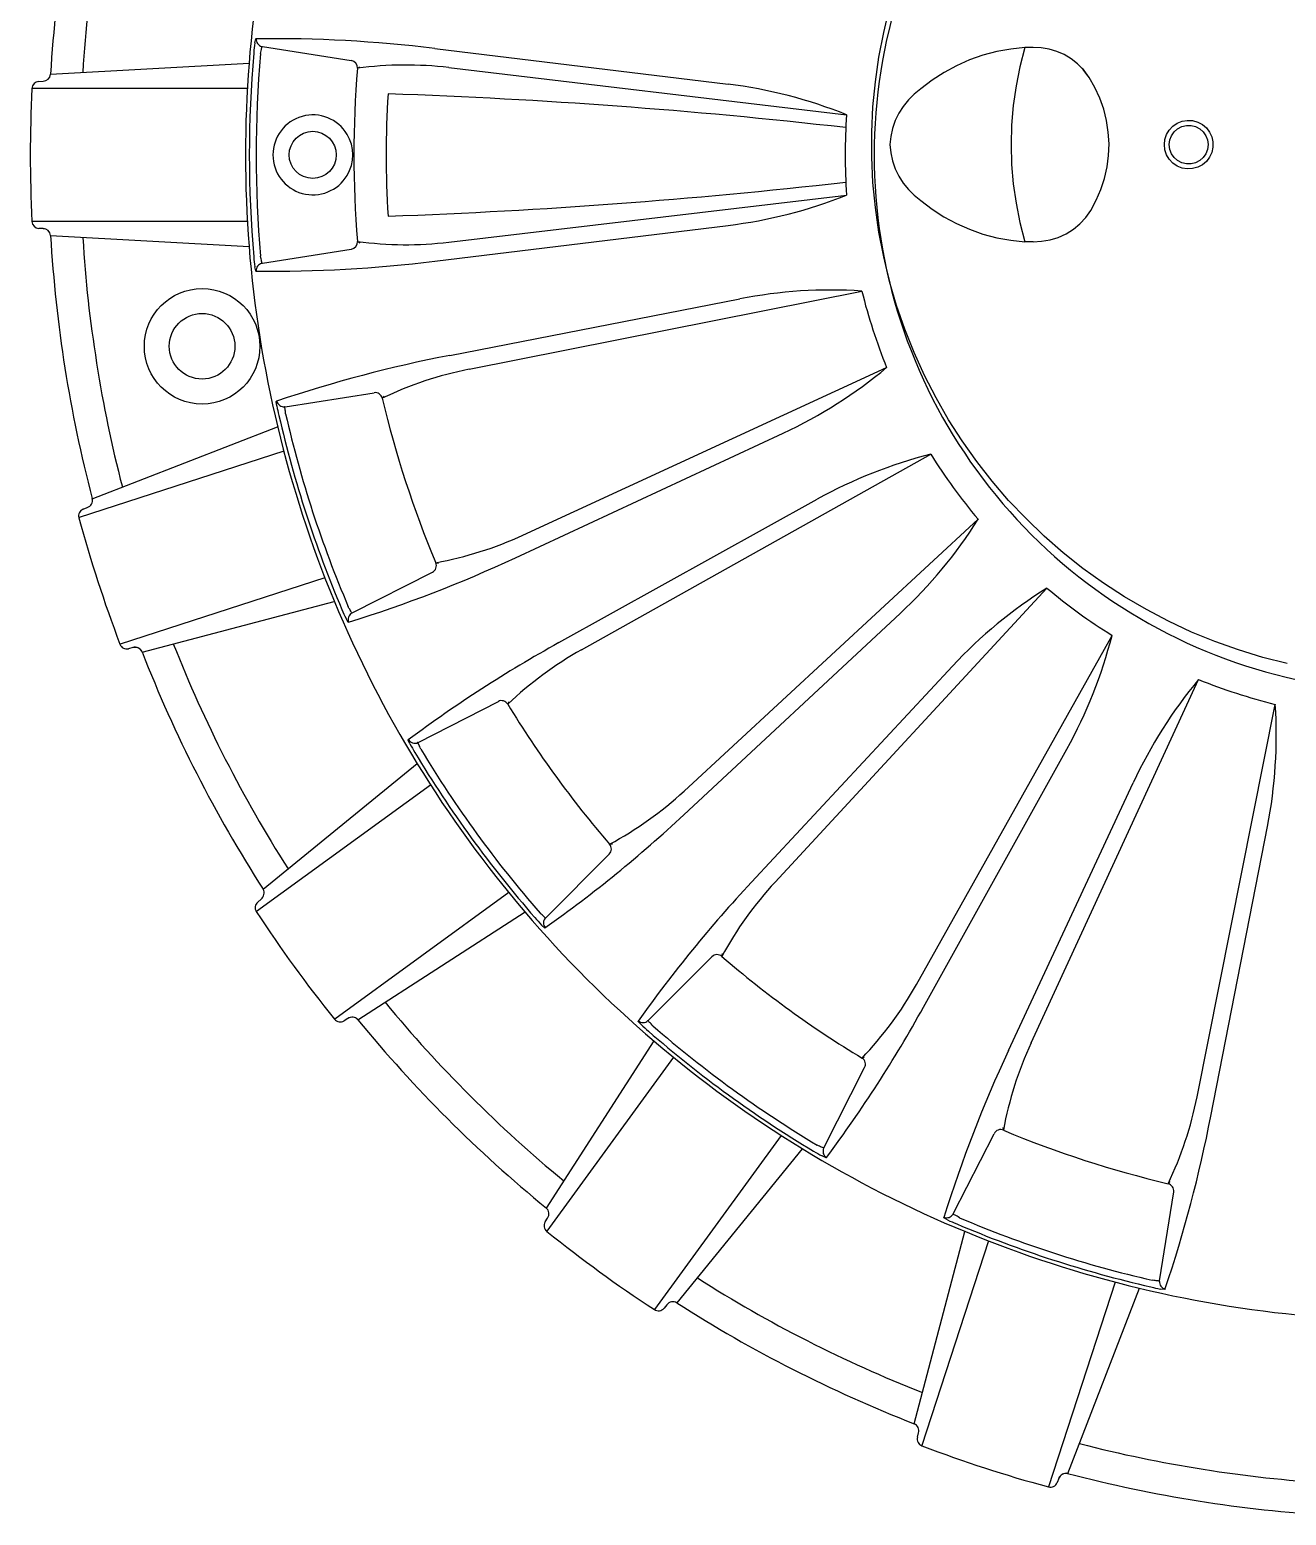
# Model space of a CAD drawing. Extents: x 0 to 165, y 0 to 284.
# Drawn here: x 42.64 to 79.54, y 0.54 to 44.16 of the extents above; entities that cross this region are included whole.
import ezdxf

# ---------------------------------------------------------------- set-up
doc = ezdxf.new("R2010")
doc.units = 0
doc.layers.add('LIVELLO_1', color=160, linetype='Continuous')

# ---------------------------------------------------------------- blocks, each defined once
blk = doc.blocks.new('AI9-BLK2')
at = {"layer": 'LIVELLO_1', "color": 7}
for p, q in [((-33.142, -98.75), (-33.118, -98.63)), ((-33.118, -98.63), (-33.112, -98.63)), ((-33.104, -98.624), (-33.112, -98.63)), ((-32.935, -98.855), (-32.918, -98.855)), ((-32.918, -98.855), (-30.311, -99.272)), ((-27.854, -98.915), (-19.249, -99.963)), ((-10.532, -98.891), (-10.53, -98.885)), ((-10.291, -98.891), (-10.53, -98.885)), ((-39.141, -99.674), (-33.311, -99.343)), ((-39.488, -99.881), (-39.36, -99.877)), ((-30.13, -99.497), (-30.056, -99.457)), ((-27.442, -99.477), (-15.768, -100.861)), ((-39.682, -100.092), (-39.686, -100.086)), ((-39.68, -100.08), (-39.682, -100.092)), ((-33.361, -100.086), (-39.682, -100.086)), ((-15.768, -100.861), (-15.782, -100.855)), ((-27.442, -104.6), (-15.768, -103.217)), ((-15.768, -103.217), (-15.782, -103.223)), ((-39.682, -103.992), (-39.682, -103.986)), ((-33.361, -103.992), (-39.682, -103.992)), ((-39.483, -104.191), (-39.488, -104.197)), ((-39.36, -104.201), (-39.488, -104.197)), ((-27.854, -105.163), (-19.249, -104.108)), ((-39.141, -104.41), (-33.311, -104.733)), ((-30.13, -104.58), (-30.056, -104.619)), ((-10.53, -104.592), (-10.532, -104.588)), ((-10.291, -104.588), (-10.53, -104.592)), ((-32.918, -105.223), (-30.311, -104.811)), ((-32.935, -105.223), (-32.918, -105.223)), ((-27.416, -107.926), (-18.906, -106.267)), ((-26.852, -108.334), (-15.321, -106.036)), ((-15.321, -106.036), (-15.336, -106.04)), ((-25.269, -113.206), (-14.591, -108.281)), ((-14.591, -108.281), (-14.604, -108.288)), ((-32.253, -109.432), (-29.643, -109.021)), ((-32.514, -109.278), (-32.506, -109.272)), ((-32.497, -109.406), (-32.514, -109.278)), ((-32.497, -109.268), (-32.506, -109.272)), ((-32.269, -109.432), (-32.253, -109.432)), ((-29.402, -109.185), (-29.341, -109.123)), ((-37.916, -112.135), (-32.473, -110.021)), ((-25.485, -113.867), (-17.625, -110.208)), ((-32.294, -110.74), (-38.305, -112.69)), ((-23.552, -116.57), (-13.296, -110.828)), ((-13.296, -110.828), (-13.308, -110.838)), ((-24.214, -116.361), (-16.636, -112.152)), ((-38.301, -112.696), (-38.309, -112.696)), ((-38.305, -112.686), (-38.301, -112.696)), ((-20.541, -120.719), (-11.906, -112.738)), ((-11.906, -112.738), (-11.918, -112.752)), ((-27.828, -114.013), (-27.746, -114.025)), ((-31.084, -114.453), (-37.096, -116.405)), ((-30.285, -115.485), (-27.93, -114.29)), ((-36.452, -116.636), (-30.809, -115.148)), ((-17.866, -123.39), (-9.887, -114.756)), ((-9.887, -114.756), (-9.895, -114.766)), ((-30.299, -115.493), (-30.285, -115.485)), ((-20.543, -121.412), (-14.198, -115.503)), ((-37.096, -116.405), (-37.098, -116.399)), ((-13.719, -126.4), (-7.974, -116.146)), ((-7.974, -116.146), (-7.982, -116.156)), ((-36.723, -116.503), (-36.849, -116.538)), ((-36.845, -116.538), (-36.849, -116.538)), ((-18.56, -123.394), (-12.654, -117.048)), ((-10.351, -128.113), (-5.432, -117.443)), ((-5.432, -117.443), (-5.436, -117.453)), ((-28.348, -119.289), (-25.993, -118.086)), ((-25.715, -118.168), (-25.674, -118.092)), ((-5.478, -129.696), (-3.182, -118.174)), ((-3.182, -118.174), (-3.186, -118.184)), ((-28.643, -119.219), (-28.637, -119.213)), ((-28.588, -119.333), (-28.643, -119.219)), ((-28.633, -119.207), (-28.637, -119.213)), ((-28.362, -119.295), (-28.348, -119.289)), ((-13.508, -127.059), (-9.3, -119.488)), ((-32.9, -123.603), (-28.376, -119.909)), ((-27.983, -120.544), (-33.095, -124.251)), ((-11.011, -128.332), (-7.352, -120.476)), ((-5.072, -130.262), (-3.41, -121.757)), ((-22.725, -122.279), (-22.642, -122.263)), ((-24.602, -124.438), (-22.738, -122.568)), ((-25.684, -123.701), (-30.797, -127.416)), ((-33.099, -124.245), (-33.091, -124.261)), ((-33.091, -124.261), (-33.099, -124.257)), ((-30.114, -127.432), (-25.209, -124.267)), ((-24.614, -124.448), (-24.602, -124.438)), ((-21.588, -127.449), (-19.72, -125.585)), ((-19.43, -125.575), (-19.414, -125.486)), ((-30.797, -127.416), (-30.801, -127.41)), ((-30.414, -127.392), (-30.523, -127.464)), ((-30.521, -127.459), (-30.523, -127.464)), ((-21.89, -127.481), (-21.886, -127.471)), ((-21.802, -127.571), (-21.89, -127.481)), ((-21.884, -127.464), (-21.886, -127.471)), ((-21.6, -127.459), (-21.588, -127.449)), ((-24.582, -132.965), (-21.421, -128.053)), ((-20.854, -128.531), (-24.569, -133.64)), ((-15.315, -128.559), (-15.242, -128.521)), ((-16.436, -131.192), (-15.238, -128.838)), ((-17.691, -130.829), (-21.404, -135.937)), ((-12.634, -133.13), (-11.435, -130.778)), ((-11.163, -130.674), (-11.174, -130.592)), ((-20.746, -135.747), (-17.061, -131.224)), ((-16.443, -131.208), (-16.436, -131.192)), ((-6.577, -135.096), (-6.164, -132.487)), ((-6.327, -132.246), (-6.269, -132.184)), ((-24.616, -133.367), (-24.549, -133.256)), ((-12.913, -133.246), (-12.911, -133.24)), ((-12.803, -133.312), (-12.913, -133.246)), ((-12.911, -133.23), (-12.911, -133.24)), ((-12.642, -133.142), (-12.634, -133.13)), ((-24.573, -133.636), (-24.563, -133.646)), ((-24.563, -133.646), (-24.569, -133.646)), ((-13.779, -139.295), (-12.291, -133.654)), ((-11.602, -133.927), (-13.555, -139.938)), ((-7.885, -135.136), (-9.836, -141.147)), ((-6.581, -135.114), (-6.577, -135.096)), ((-9.271, -140.755), (-7.163, -135.317)), ((-21.404, -135.937), (-21.409, -135.937)), ((-21.047, -135.801), (-21.127, -135.899)), ((-21.127, -135.895), (-21.127, -135.899)), ((-13.686, -139.691), (-13.656, -139.566)), ((-13.561, -139.932), (-13.549, -139.938)), ((-13.549, -139.938), (-13.555, -139.944)), ((-9.836, -141.147), (-9.843, -141.141)), ((-9.539, -140.904), (-9.586, -141.022)), ((-9.586, -141.014), (-9.586, -141.022))]:
    blk.add_line(p, q, dxfattribs=at)
for points in [[(-2.827, -116.971), (-3.544, -116.793), (-4.256, -116.574), (-4.952, -116.327), (-5.639, -116.048), (-6.312, -115.734), (-6.966, -115.391), (-7.607, -115.019), (-8.229, -114.612), (-8.827, -114.182), (-9.409, -113.72), (-9.966, -113.232), (-10.499, -112.72), (-11.009, -112.186), (-11.49, -111.624), (-11.945, -111.043), (-12.373, -110.438), (-12.771, -109.816), (-13.14, -109.177), (-13.477, -108.517), (-13.782, -107.844), (-14.055, -107.159), (-14.298, -106.458), (-14.505, -105.755), (-14.677, -105.036), (-14.818, -104.311), (-14.922, -103.58), (-14.993, -102.847), (-15.026, -102.106), (-15.026, -101.371), (-14.993, -100.632), (-14.922, -99.899), (-14.818, -99.168), (-14.677, -98.443), (-14.505, -97.722)], [(-32.972, -99.064), (-32.964, -99.023), (-32.956, -98.987), (-32.948, -98.947), (-32.944, -98.915)], [(-32.944, -98.915), (-32.94, -98.893), (-32.935, -98.873), (-32.935, -98.859), (-32.935, -98.855)], [(-10.532, -98.891), (-10.947, -98.933), (-11.359, -99.008), (-11.763, -99.114), (-12.159, -99.253), (-12.542, -99.425), (-12.907, -99.624), (-13.259, -99.847), (-13.592, -100.104)], [(-10.532, -98.891), (-10.678, -99.449), (-10.791, -100.014), (-10.872, -100.586), (-10.921, -101.162), (-10.937, -101.738), (-10.921, -102.317), (-10.872, -102.893), (-10.791, -103.46), (-10.678, -104.028), (-10.532, -104.588)], [(-8.681, -99.716), (-8.825, -99.529), (-8.99, -99.363), (-9.175, -99.218), (-9.379, -99.096), (-9.596, -99.003), (-9.822, -98.937), (-10.057, -98.899), (-10.291, -98.891)], [(-8.601, -103.668), (-8.437, -103.369), (-8.301, -103.052), (-8.194, -102.729), (-8.119, -102.393), (-8.074, -102.056), (-8.062, -101.713), (-8.083, -101.371), (-8.136, -101.034), (-8.219, -100.698), (-8.331, -100.373), (-8.476, -100.062), (-8.647, -99.767), (-8.845, -99.491)], [(-13.592, -100.104), (-13.782, -100.256), (-13.954, -100.423), (-14.102, -100.614), (-14.232, -100.815), (-14.339, -101.034), (-14.416, -101.265), (-14.471, -101.498), (-14.495, -101.738)], [(-6.438, -101.738), (-6.421, -101.588), (-6.372, -101.442), (-6.294, -101.309), (-6.186, -101.197), (-6.059, -101.11), (-5.915, -101.052), (-5.763, -101.028), (-5.607, -101.034), (-5.457, -101.076), (-5.321, -101.148), (-5.203, -101.247), (-5.109, -101.371), (-5.046, -101.51), (-5.011, -101.66), (-5.011, -101.817), (-5.046, -101.968), (-5.109, -102.106), (-5.203, -102.229), (-5.321, -102.331), (-5.457, -102.399), (-5.607, -102.442), (-5.763, -102.45), (-5.915, -102.425), (-6.059, -102.367), (-6.186, -102.279), (-6.294, -102.168), (-6.372, -102.038), (-6.421, -101.891), (-6.438, -101.738)], [(-5.15, -101.738), (-5.166, -101.877), (-5.216, -102.004), (-5.294, -102.114), (-5.399, -102.207), (-5.521, -102.271), (-5.654, -102.305), (-5.792, -102.305), (-5.925, -102.271), (-6.049, -102.207), (-6.151, -102.114), (-6.23, -102.004), (-6.279, -101.877), (-6.296, -101.738), (-6.279, -101.6), (-6.23, -101.476), (-6.151, -101.361), (-6.049, -101.273), (-5.925, -101.207), (-5.792, -101.172), (-5.654, -101.172), (-5.521, -101.207), (-5.399, -101.273), (-5.294, -101.361), (-5.216, -101.476), (-5.166, -101.6), (-5.15, -101.738)], [(-14.495, -101.738), (-14.471, -101.976), (-14.416, -102.215), (-14.339, -102.445), (-14.232, -102.662), (-14.102, -102.865), (-13.954, -103.052), (-13.782, -103.223), (-13.592, -103.374)], [(-13.592, -103.374), (-13.259, -103.628), (-12.909, -103.856), (-12.542, -104.052), (-12.159, -104.225), (-11.763, -104.363), (-11.359, -104.47), (-10.947, -104.544), (-10.532, -104.588)], [(-10.291, -104.588), (-10.04, -104.576), (-9.791, -104.536), (-9.553, -104.46), (-9.322, -104.355), (-9.108, -104.217), (-8.916, -104.06), (-8.745, -103.878), (-8.601, -103.668)], [(-32.944, -105.163), (-32.948, -105.131), (-32.956, -105.091), (-32.964, -105.058), (-32.972, -105.014)], [(-33.112, -105.454), (-33.118, -105.448), (-33.142, -105.328)], [(-32.935, -105.223), (-32.935, -105.223), (-32.935, -105.219), (-32.935, -105.207), (-32.94, -105.185), (-32.944, -105.163)], [(-32.255, -109.499), (-32.259, -109.474), (-32.263, -109.454), (-32.265, -109.442), (-32.265, -109.438), (-32.267, -109.438), (-32.267, -109.432), (-32.269, -109.432)], [(-32.24, -109.645), (-32.244, -109.607), (-32.247, -109.563), (-32.251, -109.531), (-32.255, -109.499)], [(-30.326, -115.433), (-30.34, -115.411), (-30.358, -115.377), (-30.379, -115.345), (-30.399, -115.305)], [(-30.299, -115.493), (-30.299, -115.493), (-30.299, -115.485), (-30.303, -115.475), (-30.313, -115.459), (-30.326, -115.433)], [(-30.395, -115.762), (-30.404, -115.768), (-30.465, -115.656)], [(-28.331, -119.351), (-28.341, -119.327), (-28.352, -119.305), (-28.358, -119.301), (-28.36, -119.295), (-28.362, -119.295)], [(-28.269, -119.488), (-28.285, -119.449), (-28.301, -119.409), (-28.316, -119.377), (-28.331, -119.351)], [(-24.659, -124.4), (-24.683, -124.376), (-24.71, -124.35), (-24.738, -124.328), (-24.767, -124.299)], [(-24.623, -124.733), (-24.631, -124.739), (-24.724, -124.651)], [(-24.614, -124.448), (-24.614, -124.448), (-24.614, -124.444), (-24.618, -124.444), (-24.627, -124.432), (-24.639, -124.416), (-24.659, -124.4)], [(-21.551, -127.509), (-21.571, -127.489), (-21.584, -127.475), (-21.596, -127.464), (-21.598, -127.464), (-21.6, -127.464), (-21.6, -127.459)], [(-21.454, -127.613), (-21.478, -127.587), (-21.503, -127.557), (-21.53, -127.531), (-21.551, -127.509)], [(-16.5, -131.176), (-16.529, -131.162), (-16.561, -131.146), (-16.596, -131.13), (-16.633, -131.113)], [(-16.443, -131.208), (-16.443, -131.208), (-16.445, -131.208), (-16.447, -131.202), (-16.459, -131.196), (-16.475, -131.186), (-16.5, -131.176)], [(-16.362, -131.481), (-16.368, -131.487), (-16.484, -131.433)], [(-12.583, -133.168), (-12.605, -133.158), (-12.624, -133.148), (-12.636, -133.148), (-12.638, -133.142), (-12.64, -133.142), (-12.642, -133.142)], [(-12.455, -133.246), (-12.489, -133.222), (-12.523, -133.202), (-12.556, -133.184), (-12.583, -133.168)], [(-6.643, -135.096), (-6.676, -135.096), (-6.712, -135.092), (-6.75, -135.086), (-6.791, -135.08)], [(-6.581, -135.114), (-6.581, -135.114), (-6.581, -135.11), (-6.586, -135.11), (-6.598, -135.11), (-6.618, -135.102), (-6.643, -135.096)], [(-6.419, -135.349), (-6.423, -135.355), (-6.549, -135.339)]]:
    blk.add_lwpolyline(points, dxfattribs=at)
for centre, radius in [((-31.442, -102.039), 0.692), ((-34.69, -107.66), 1.697), ((-34.691, -107.659), 0.963)]:
    blk.add_circle(centre, radius, dxfattribs=at)
for points, knots in [([(-29.686, -86.502), (-31.317, -89.701), (-32.434, -93.141), (-32.997, -96.684), (-33.558, -100.232), (-33.558, -103.845), (-32.997, -107.394)], [0, 0, 0, 0, 1, 1, 1, 2, 2, 2, 2]), ([(-39.483, -99.887), (-39.483, -99.887), (-39.488, -99.881), (-39.488, -99.881), (-39.596, -99.887), (-39.682, -99.975), (-39.686, -100.086)], [0, 0, 0, 0, 1, 1, 1, 2, 2, 2, 2]), ([(-30.432, -101.437), (-30.701, -100.985), (-31.243, -100.767), (-31.753, -100.909), (-32.261, -101.048), (-32.612, -101.514), (-32.612, -102.042), (-32.612, -102.57), (-32.261, -103.03), (-31.753, -103.169), (-31.243, -103.311), (-30.701, -103.092), (-30.432, -102.642)], [0, 0, 0, 0, 1, 1, 1, 2, 2, 2, 3, 3, 3, 4, 4, 4, 4]), ([(-39.682, -103.986), (-39.682, -103.986), (-39.686, -103.992), (-39.686, -103.992), (-39.682, -104.103), (-39.596, -104.191), (-39.488, -104.197)], [0, 0, 0, 0, 1, 1, 1, 2, 2, 2, 2]), ([(-32.935, -105.223), (-32.985, -105.235), (-33.03, -105.267), (-33.063, -105.305), (-33.091, -105.35), (-33.108, -105.4), (-33.104, -105.454), (-33.104, -105.454), (-33.112, -105.454), (-33.112, -105.454)], [0, 0, 0, 0, 1, 1, 1, 2, 2, 2, 3, 3, 3, 3]), ([(-32.997, -107.394), (-32.434, -110.942), (-31.317, -114.379), (-29.686, -117.576), (-28.055, -120.773), (-25.931, -123.695), (-23.391, -126.239)], [0, 0, 0, 0, 1, 1, 1, 2, 2, 2, 2]), ([(-38.177, -112.443), (-38.177, -112.443), (-38.181, -112.437), (-38.181, -112.437), (-38.282, -112.481), (-38.338, -112.591), (-38.309, -112.696)], [0, 0, 0, 0, 1, 1, 1, 2, 2, 2, 2]), ([(-38.181, -112.437), (-38.181, -112.437), (-38.062, -112.392), (-38.062, -112.392), (-37.955, -112.354), (-37.891, -112.246), (-37.914, -112.13)], [0, 0, 0, 0, 1, 1, 1, 2, 2, 2, 2]), ([(-30.299, -115.493), (-30.342, -115.519), (-30.377, -115.564), (-30.393, -115.614), (-30.41, -115.664), (-30.408, -115.712), (-30.387, -115.762), (-30.387, -115.762), (-30.395, -115.762), (-30.395, -115.762)], [0, 0, 0, 0, 1, 1, 1, 2, 2, 2, 3, 3, 3, 3]), ([(-37.098, -116.399), (-37.098, -116.399), (-37.102, -116.405), (-37.102, -116.405), (-37.065, -116.507), (-36.953, -116.564), (-36.849, -116.538)], [0, 0, 0, 0, 1, 1, 1, 2, 2, 2, 2]), ([(-33.056, -123.976), (-33.056, -123.976), (-32.96, -123.894), (-32.96, -123.894), (-32.869, -123.824), (-32.842, -123.701), (-32.898, -123.603)], [0, 0, 0, 0, 1, 1, 1, 2, 2, 2, 2]), ([(-33.05, -123.976), (-33.05, -123.976), (-33.056, -123.976), (-33.056, -123.976), (-33.14, -124.047), (-33.159, -124.169), (-33.099, -124.257)], [0, 0, 0, 0, 1, 1, 1, 2, 2, 2, 2]), ([(-24.614, -124.448), (-24.647, -124.488), (-24.668, -124.536), (-24.668, -124.593), (-24.668, -124.641), (-24.651, -124.691), (-24.614, -124.727), (-24.614, -124.727), (-24.623, -124.733), (-24.623, -124.733)], [0, 0, 0, 0, 1, 1, 1, 2, 2, 2, 3, 3, 3, 3]), ([(-23.391, -126.239), (-20.85, -128.78), (-17.925, -130.899), (-14.724, -132.531), (-11.521, -134.156), (-8.085, -135.277), (-4.538, -135.839)], [0, 0, 0, 0, 1, 1, 1, 2, 2, 2, 2]), ([(-30.801, -127.41), (-30.801, -127.41), (-30.805, -127.416), (-30.805, -127.416), (-30.734, -127.505), (-30.613, -127.521), (-30.523, -127.464)], [0, 0, 0, 0, 1, 1, 1, 2, 2, 2, 2]), ([(-16.443, -131.208), (-16.463, -131.258), (-16.465, -131.306), (-16.451, -131.357), (-16.434, -131.405), (-16.401, -131.449), (-16.356, -131.477), (-16.356, -131.477), (-16.362, -131.481), (-16.362, -131.481)], [0, 0, 0, 0, 1, 1, 1, 2, 2, 2, 3, 3, 3, 3]), ([(-24.61, -133.367), (-24.61, -133.367), (-24.616, -133.367), (-24.616, -133.367), (-24.677, -133.459), (-24.656, -133.582), (-24.569, -133.646)], [0, 0, 0, 0, 1, 1, 1, 2, 2, 2, 2]), ([(-6.581, -135.114), (-6.586, -135.162), (-6.571, -135.212), (-6.541, -135.257), (-6.512, -135.301), (-6.467, -135.327), (-6.415, -135.339), (-6.415, -135.339), (-6.419, -135.349), (-6.419, -135.349)], [0, 0, 0, 0, 1, 1, 1, 2, 2, 2, 3, 3, 3, 3]), ([(-21.409, -135.937), (-21.409, -135.937), (-21.409, -135.943), (-21.409, -135.943), (-21.318, -136.004), (-21.199, -135.982), (-21.127, -135.899)], [0, 0, 0, 0, 1, 1, 1, 2, 2, 2, 2]), ([(-13.682, -139.685), (-13.682, -139.685), (-13.686, -139.691), (-13.686, -139.691), (-13.713, -139.795), (-13.658, -139.904), (-13.555, -139.944)], [0, 0, 0, 0, 1, 1, 1, 2, 2, 2, 2]), ([(-9.843, -141.141), (-9.843, -141.141), (-9.841, -141.147), (-9.841, -141.147), (-9.734, -141.179), (-9.628, -141.125), (-9.586, -141.022)], [0, 0, 0, 0, 1, 1, 1, 2, 2, 2, 2])]:
    blk.add_open_spline(points, degree=3, knots=knots, dxfattribs=at)
for points in [[(-37.916, -91.942), (-38.582, -94.499), (-38.983, -97.035), (-39.141, -99.674)], [(-13.241, -94.877), (-13.991, -96.354), (-14.505, -97.937), (-14.764, -99.576)], [(-37.789, -95.927), (-37.99, -97.2), (-38.116, -98.333), (-38.195, -99.618)], [(-33.142, -98.75), (-33.157, -98.867), (-33.165, -98.931), (-33.176, -99.048)], [(-27.854, -98.915), (-29.63, -98.702), (-31.321, -98.608), (-33.112, -98.63)], [(-33.104, -98.624), (-33.108, -98.678), (-33.091, -98.728), (-33.063, -98.773)], [(-33.063, -98.773), (-33.03, -98.811), (-32.985, -98.843), (-32.935, -98.855)], [(-33.174, -99.048), (-33.35, -101.042), (-33.35, -103.036), (-33.174, -105.03)], [(-32.972, -99.064), (-33.149, -101.052), (-33.149, -103.03), (-32.972, -105.014)], [(-30.13, -99.497), (-30.122, -99.389), (-30.2, -99.289), (-30.309, -99.267)], [(-27.442, -99.477), (-28.339, -99.371), (-29.237, -99.375), (-30.13, -99.497)], [(-39.36, -99.871), (-39.247, -99.871), (-39.152, -99.789), (-39.139, -99.674)], [(-30.13, -99.497), (-30.269, -101.207), (-30.269, -102.871), (-30.13, -104.58)], [(-14.764, -99.576), (-15.026, -101.207), (-15.026, -102.871), (-14.764, -104.502)], [(-39.686, -100.086), (-39.753, -101.437), (-39.753, -102.642), (-39.686, -103.992)], [(-29.231, -100.246), (-29.306, -101.469), (-29.306, -102.608), (-29.231, -103.839)], [(-15.79, -101.239), (-20.444, -100.716), (-24.553, -100.415), (-29.231, -100.246)], [(-15.768, -100.861), (-16.89, -100.411), (-18.05, -100.112), (-19.249, -99.963)], [(-15.768, -100.861), (-15.823, -101.652), (-15.823, -102.425), (-15.768, -103.217)], [(-30.432, -102.642), (-30.208, -102.271), (-30.208, -101.805), (-30.432, -101.437)], [(-29.231, -103.839), (-24.553, -103.665), (-20.444, -103.359), (-15.79, -102.839)], [(-19.249, -104.108), (-18.05, -103.964), (-16.89, -103.668), (-15.768, -103.217)], [(-39.141, -104.41), (-39.146, -104.295), (-39.244, -104.201), (-39.362, -104.201)], [(-39.139, -104.404), (-39.152, -104.289), (-39.247, -104.207), (-39.36, -104.207)], [(-39.141, -104.404), (-38.983, -107.043), (-38.582, -109.581), (-37.916, -112.13)], [(-38.193, -104.466), (-38.116, -105.751), (-37.99, -106.876), (-37.789, -108.151)], [(-30.309, -104.811), (-30.2, -104.789), (-30.122, -104.689), (-30.13, -104.58)], [(-30.13, -104.58), (-29.237, -104.701), (-28.339, -104.707), (-27.442, -104.6)], [(-14.764, -104.502), (-14.505, -106.139), (-13.991, -107.723), (-13.241, -109.201)], [(-33.176, -105.03), (-33.165, -105.147), (-33.157, -105.213), (-33.142, -105.328)], [(-33.112, -105.454), (-31.321, -105.47), (-29.63, -105.378), (-27.854, -105.163)], [(-15.321, -106.036), (-16.527, -105.958), (-17.721, -106.036), (-18.906, -106.267)], [(-15.321, -106.036), (-15.128, -106.81), (-14.889, -107.547), (-14.591, -108.281)], [(-37.789, -108.151), (-37.587, -109.422), (-37.355, -110.543), (-37.033, -111.788)], [(-27.416, -107.926), (-29.172, -108.271), (-30.809, -108.701), (-32.506, -109.272)], [(-26.852, -108.334), (-27.736, -108.508), (-28.588, -108.794), (-29.402, -109.185)], [(-17.625, -110.208), (-16.531, -109.695), (-15.521, -109.057), (-14.591, -108.281)], [(-29.402, -109.185), (-29.427, -109.075), (-29.532, -109.005), (-29.643, -109.021)], [(-32.497, -109.268), (-32.487, -109.324), (-32.456, -109.366), (-32.412, -109.398)], [(-32.497, -109.406), (-32.477, -109.515), (-32.463, -109.581), (-32.435, -109.689)], [(-32.412, -109.398), (-32.371, -109.426), (-32.32, -109.442), (-32.269, -109.432)], [(-29.402, -109.185), (-29.007, -110.848), (-28.491, -112.437), (-27.828, -114.013)], [(-13.241, -109.201), (-12.487, -110.673), (-11.508, -112.019), (-10.339, -113.192)], [(-32.435, -109.689), (-31.985, -111.647), (-31.37, -113.537), (-30.585, -115.387)], [(-32.24, -109.645), (-31.792, -111.591), (-31.181, -113.471), (-30.399, -115.305)], [(-13.296, -110.828), (-14.466, -111.125), (-15.576, -111.569), (-16.636, -112.152)], [(-13.296, -110.828), (-12.874, -111.503), (-12.418, -112.13), (-11.906, -112.738)], [(-38.309, -112.696), (-37.953, -113.997), (-37.581, -115.14), (-37.102, -116.405)], [(-14.198, -115.503), (-13.313, -114.684), (-12.55, -113.76), (-11.906, -112.738)], [(-27.828, -114.013), (-26.945, -113.848), (-26.087, -113.579), (-25.269, -113.206)], [(-10.339, -113.192), (-9.167, -114.361), (-7.817, -115.339), (-6.343, -116.092)], [(-30.395, -115.762), (-28.686, -115.228), (-27.11, -114.618), (-25.485, -113.867)], [(-27.93, -114.29), (-27.828, -114.24), (-27.787, -114.119), (-27.828, -114.013)], [(-9.887, -114.756), (-10.908, -115.399), (-11.83, -116.162), (-12.654, -117.048)], [(-9.887, -114.756), (-9.277, -115.268), (-8.651, -115.728), (-7.974, -116.146)], [(-30.585, -115.387), (-30.542, -115.493), (-30.513, -115.552), (-30.465, -115.656)], [(-35.536, -116.393), (-35.061, -117.596), (-34.594, -118.63), (-34.011, -119.779)], [(-24.214, -116.361), (-25.779, -117.228), (-27.202, -118.148), (-28.637, -119.213)], [(-9.3, -119.488), (-8.712, -118.427), (-8.272, -117.317), (-7.974, -116.146)], [(-6.343, -116.092), (-4.868, -116.843), (-3.285, -117.355), (-1.65, -117.618)], [(-36.452, -116.636), (-36.493, -116.531), (-36.614, -116.471), (-36.727, -116.507)], [(-36.452, -116.63), (-36.499, -116.526), (-36.617, -116.475), (-36.723, -116.507)], [(-36.454, -116.63), (-35.491, -119.092), (-34.323, -121.378), (-32.898, -123.603)], [(-23.552, -116.57), (-24.339, -117.013), (-25.061, -117.548), (-25.715, -118.168)], [(-5.432, -117.443), (-6.204, -118.371), (-6.843, -119.383), (-7.352, -120.476)], [(-5.432, -117.443), (-4.693, -117.741), (-3.953, -117.981), (-3.182, -118.174)], [(-25.715, -118.168), (-25.772, -118.07), (-25.894, -118.036), (-25.993, -118.086)], [(-25.715, -118.168), (-24.824, -119.63), (-23.843, -120.982), (-22.725, -122.279)], [(-3.41, -121.757), (-3.178, -120.57), (-3.102, -119.377), (-3.182, -118.174)], [(-28.633, -119.207), (-28.605, -119.251), (-28.563, -119.285), (-28.511, -119.301)], [(-28.588, -119.333), (-28.534, -119.434), (-28.499, -119.492), (-28.442, -119.586)], [(-28.511, -119.301), (-28.462, -119.317), (-28.409, -119.317), (-28.362, -119.295)], [(-28.269, -119.488), (-27.243, -121.195), (-26.079, -122.795), (-24.767, -124.299)], [(-34.011, -119.779), (-33.424, -120.921), (-32.857, -121.916), (-32.166, -123.004)], [(-28.442, -119.586), (-27.41, -121.311), (-26.239, -122.916), (-24.921, -124.432)], [(-22.725, -122.279), (-21.933, -121.85), (-21.203, -121.329), (-20.541, -120.719)], [(-24.623, -124.733), (-23.165, -123.701), (-21.851, -122.631), (-20.543, -121.412)], [(-22.738, -122.568), (-22.657, -122.486), (-22.653, -122.368), (-22.725, -122.279)], [(-18.56, -123.394), (-19.78, -124.701), (-20.85, -126.015), (-21.886, -127.471)], [(-17.866, -123.39), (-18.478, -124.052), (-19, -124.778), (-19.43, -125.575)], [(-33.099, -124.257), (-32.357, -125.388), (-31.65, -126.36), (-30.805, -127.416)], [(-24.921, -124.432), (-24.847, -124.514), (-24.802, -124.571), (-24.724, -124.651)], [(-19.43, -125.575), (-19.514, -125.498), (-19.64, -125.502), (-19.72, -125.585)], [(-19.43, -125.575), (-18.131, -126.689), (-16.78, -127.675), (-15.315, -128.559)], [(-15.315, -128.559), (-14.695, -127.908), (-14.159, -127.185), (-13.719, -126.4)], [(-29.318, -126.92), (-28.495, -127.916), (-27.734, -128.756), (-26.821, -129.668)], [(-30.114, -127.432), (-30.187, -127.344), (-30.32, -127.328), (-30.416, -127.4)], [(-30.118, -127.427), (-30.194, -127.344), (-30.32, -127.334), (-30.414, -127.4)], [(-16.362, -131.481), (-15.295, -130.047), (-14.375, -128.625), (-13.508, -127.059)], [(-30.118, -127.432), (-28.442, -129.471), (-26.624, -131.29), (-24.582, -132.965)], [(-21.884, -127.464), (-21.843, -127.499), (-21.794, -127.515), (-21.739, -127.515)], [(-21.802, -127.571), (-21.721, -127.645), (-21.67, -127.696), (-21.586, -127.768)], [(-21.739, -127.515), (-21.688, -127.515), (-21.639, -127.499), (-21.6, -127.459)], [(-21.586, -127.768), (-20.07, -129.085), (-18.46, -130.256), (-16.739, -131.29)], [(-21.454, -127.613), (-19.946, -128.926), (-18.347, -130.085), (-16.633, -131.113)], [(-10.351, -128.113), (-10.727, -128.931), (-11.001, -129.788), (-11.163, -130.674)], [(-15.238, -128.838), (-15.185, -128.74), (-15.221, -128.619), (-15.315, -128.559)], [(-11.011, -128.332), (-11.765, -129.953), (-12.379, -131.531), (-12.911, -133.24)], [(-26.821, -129.668), (-25.911, -130.575), (-25.063, -131.35), (-24.07, -132.162)], [(-6.327, -132.246), (-5.937, -131.433), (-5.654, -130.582), (-5.478, -129.696)], [(-6.419, -135.349), (-5.847, -133.654), (-5.415, -132.013), (-5.072, -130.262)], [(-11.161, -130.674), (-11.266, -130.629), (-11.386, -130.674), (-11.435, -130.778)], [(-11.163, -130.674), (-9.582, -131.34), (-7.994, -131.849), (-6.327, -132.246)], [(-16.739, -131.29), (-16.642, -131.345), (-16.582, -131.383), (-16.484, -131.433)], [(-6.164, -132.487), (-6.147, -132.379), (-6.218, -132.272), (-6.327, -132.246)], [(-24.549, -133.256), (-24.483, -133.164), (-24.5, -133.035), (-24.582, -132.959)], [(-12.911, -133.23), (-12.862, -133.25), (-12.809, -133.25), (-12.759, -133.236)], [(-12.803, -133.312), (-12.699, -133.355), (-12.638, -133.383), (-12.535, -133.427)], [(-12.759, -133.236), (-12.71, -133.216), (-12.669, -133.184), (-12.642, -133.142)], [(-12.535, -133.427), (-10.686, -134.212), (-8.794, -134.827), (-6.836, -135.277)], [(-12.455, -133.246), (-10.617, -134.026), (-8.737, -134.636), (-6.791, -135.08)], [(-24.569, -133.646), (-23.515, -134.491), (-22.542, -135.202), (-21.409, -135.943)], [(-20.15, -135.014), (-19.061, -135.706), (-18.075, -136.267), (-16.928, -136.855)], [(-6.836, -135.277), (-6.728, -135.307), (-6.659, -135.317), (-6.549, -135.339)], [(-20.746, -135.747), (-20.847, -135.684), (-20.979, -135.706), (-21.047, -135.807)], [(-20.752, -135.741), (-20.852, -135.684), (-20.976, -135.713), (-21.045, -135.801)], [(-20.754, -135.741), (-18.529, -137.171), (-16.237, -138.333), (-13.779, -139.295)], [(-4.538, -135.839), (-0.988, -136.401), (2.625, -136.401), (6.174, -135.839)], [(-16.928, -136.855), (-15.778, -137.438), (-14.736, -137.905), (-13.539, -138.377)], [(-13.656, -139.566), (-13.623, -139.46), (-13.676, -139.339), (-13.779, -139.295)], [(-13.555, -139.944), (-12.291, -140.42), (-11.147, -140.796), (-9.841, -141.147)], [(-8.93, -139.878), (-7.682, -140.197), (-6.569, -140.428), (-5.294, -140.631)], [(-9.271, -140.755), (-9.385, -140.729), (-9.502, -140.796), (-9.541, -140.904)], [(-9.277, -140.755), (-9.389, -140.735), (-9.5, -140.796), (-9.536, -140.904)], [(-9.277, -140.755), (-6.722, -141.422), (-4.181, -141.824), (-1.547, -141.982)], [(-5.294, -140.631), (-4.024, -140.833), (-2.886, -140.954), (-1.601, -141.038)]]:
    blk.add_open_spline(points, degree=3, dxfattribs=at)
blk = doc.blocks.new('AI9-BLK1')
at = {"layer": 'LIVELLO_1', "color": 7}
blk.add_blockref('AI9-BLK2', (0, 0), dxfattribs=at)

msp = doc.modelspace()

# ---------------------------------------------------------------- block references
at = {"layer": 'LIVELLO_1', "color": 7}
msp.add_blockref('AI9-BLK1', (82.393076, 142.5205), dxfattribs=at)

doc.saveas('drawing.dxf')
